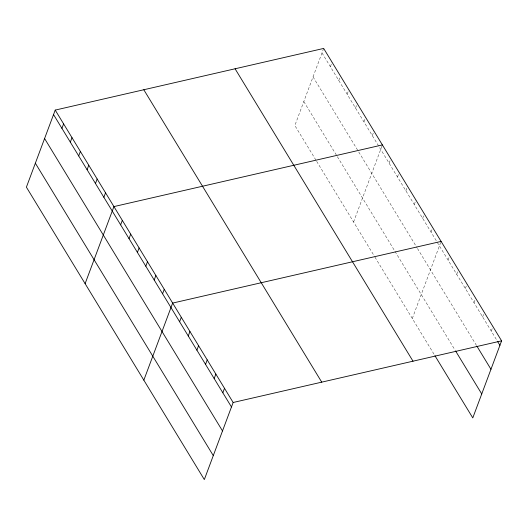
<?xml version="1.0" encoding="UTF-8"?>
<svg xmlns="http://www.w3.org/2000/svg" width="528" height="528" viewBox="0 0 528 528"><rect width="100%" height="100%" fill="white"/><g stroke="black" fill="none" stroke-linecap="round" stroke-linejoin="round"><path stroke-width="0.4" stroke-dasharray="2.64 1.98" d="M323.671 48.431L294.855 125.506L316.246 160.657M330.383 66.7L332.059 62.218M338.771 80.48L340.448 76.006M347.16 94.268L348.836 89.786M355.549 108.055L357.225 103.574M363.937 121.836L365.614 117.355M372.326 135.623L374.002 131.142M353.575 221.998L382.391 144.929M389.103 163.192L390.779 158.71M397.492 176.979L399.161 172.498M405.88 190.76L407.55 186.278M414.262 204.547L415.939 200.066M422.651 218.328L424.327 213.853M431.039 232.115L432.716 227.634M412.289 318.49L441.104 241.421M448.074 260.106L449.744 255.625M456.713 274.303L458.39 269.828M465.353 288.506L467.029 284.024M473.999 302.709L475.675 298.228M482.638 316.912L484.315 312.431M491.284 331.115L492.961 326.634M321.994 52.912L497.046 340.586M313.038 76.87L358.334 151.305M358.756 151.998L417.054 247.797M417.47 248.49L476.566 345.602M303.811 101.548L336.943 155.998M337.366 156.691L455.4 350.671M316.668 161.344L374.543 256.456M374.959 257.149L434.511 355.014"/><path stroke-width="0.79" d="M55.216 110.095L26.4 187.163L204.329 479.569L233.145 402.494L55.216 110.095L323.671 48.431L501.6 340.837L472.784 417.905L434.92 355.687M61.928 128.357L63.604 123.875M70.316 142.144L71.993 137.663M78.705 155.925L80.381 151.444M87.094 169.712L88.77 165.231M95.482 183.5L97.159 179.018M103.871 197.281L105.541 192.799M85.114 283.655L113.929 206.587L382.391 144.929M120.641 224.849L122.318 220.367M129.03 238.636L130.706 234.155M137.419 252.424L139.095 247.942M145.807 266.204L147.484 261.723M154.196 279.992L155.872 275.51M162.584 293.773L164.261 289.291M143.834 380.147L172.649 303.079L441.104 241.421M179.612 321.763L181.289 317.282M188.258 335.966L189.935 331.485M196.898 350.17L198.574 345.688M205.544 364.373L207.214 359.891M214.183 378.569L215.86 374.095M222.823 392.773L224.499 388.291M233.145 402.494L501.6 340.837M497.455 341.26L499.924 345.319M476.975 346.276L490.967 369.27M455.816 351.344L481.741 393.954M235.079 68.779L413.008 361.185M143.807 89.747L321.737 382.147M53.539 114.576L231.469 406.976M44.583 138.527L222.512 430.934M35.356 163.211L213.286 455.611"/></g></svg>
